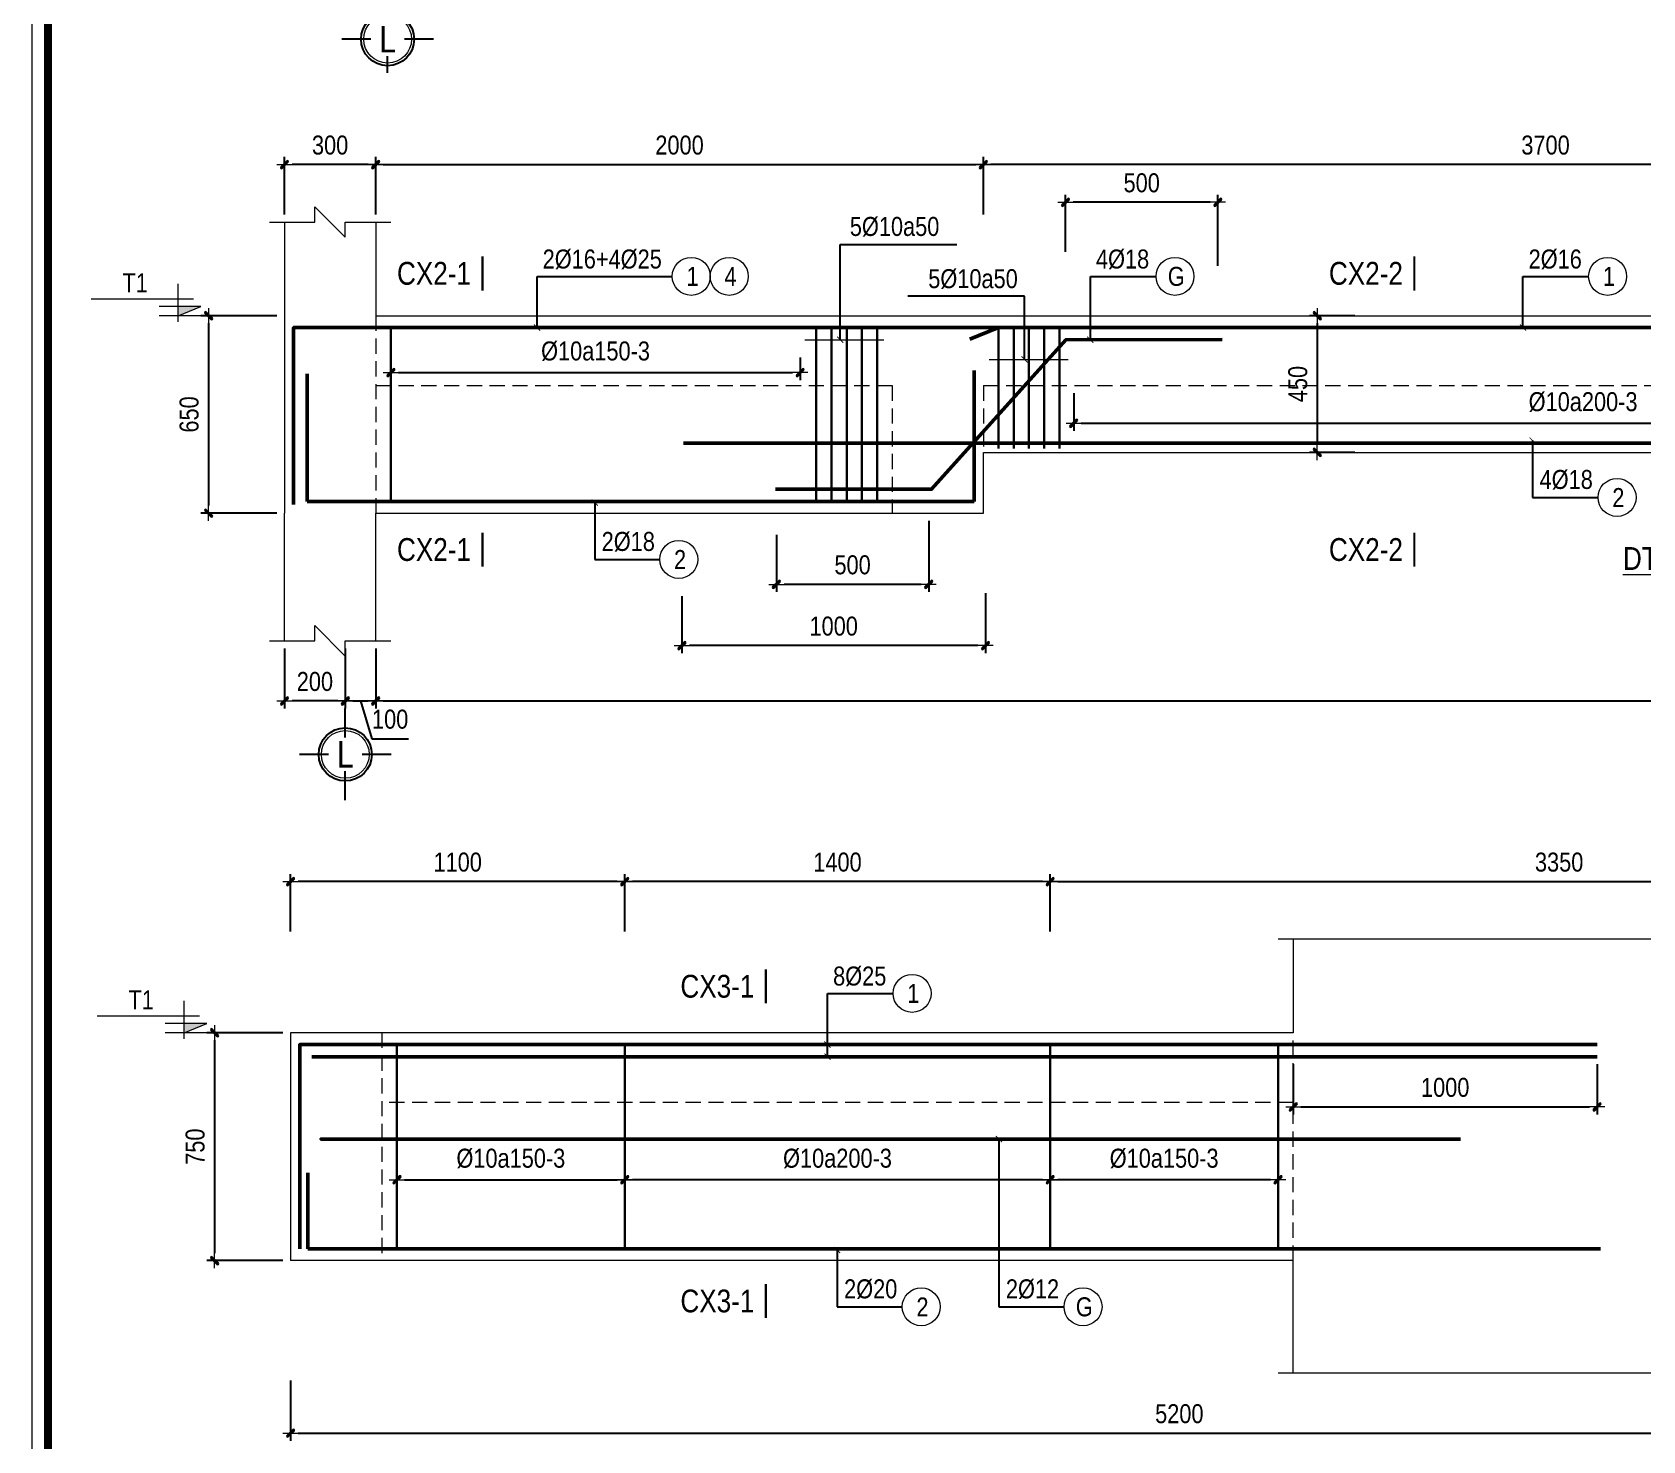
# Model space of a CAD drawing. Header units: millimetres. Extents: x 397144 to 8960116, y 345581 to 674207.
# Drawn here: x 4910437 to 4915737, y 607043 to 611679 of the extents above; entities that cross this region are included whole.
import ezdxf
from ezdxf.enums import TextEntityAlignment as Align
from ezdxf.xclip import XClip

# ---------------------------------------------------------------- set-up
doc = ezdxf.new("R2010")
doc.units = ezdxf.units.MM
doc.header["$XCLIPFRAME"] = 0
doc.header["$PDSIZE"] = -10
doc.linetypes.add('HIDDEN', pattern=[0.375, 0.25, -0.125])
doc.layers.get('0').update_dxf_attribs({"linetype": 'CONTINUOUS'})
doc.layers.get('Defpoints').update_dxf_attribs({"color": 12, "linetype": 'CONTINUOUS'})
for name, color, linetype, lineweight in [('2', 2, 'CONTINUOUS', 20), ('CDAI', 8, 'CONTINUOUS', 30), ('CTHEP', 2, 'CONTINUOUS', 50), ('DBAO', 3, 'CONTINUOUS', 20), ('DGIONG', 4, 'CONTINUOUS', 13), ('KTH', 150, 'CONTINUOUS', 5), ('Net khuat', 8, 'HIDDEN', 13), ('STICK', 1, 'CONTINUOUS', 9), ('TEXT', 7, 'CONTINUOUS', 15)]:
    doc.layers.add(name, color=color, linetype=linetype, lineweight=lineweight)
doc.layers.add('8', color=8, linetype='CONTINUOUS')
doc.layers.add('HATCH', color=7, linetype='CONTINUOUS', lineweight=5, true_color=0x2491ff)
doc.styles.add('HELVECONDENSE', font='VHELVCN_0.TTF')
doc.styles.add('Star-HelCon', font='VHELVCN_0.TTF')
doc.styles.add('TTP-HelCon', font='VHELVCN_0.TTF')
doc.styles.add('VNI-HELVE-CONDENSE', font='VHELVCN_0.TTF')
doc.dimstyles.new('kc-25', dxfattribs={"dimtxt": 62.5, "dimasz": 20, "dimexe": 20, "dimexo": 50, "dimgap": 25, "dimtad": 3, "dimdec": 0, "dimzin": 0, "dimdsep": 46, "dimtxsty": 'VNI-HELVE-CONDENSE', "dimblk": 'DIM', "dimcen": 2.5, "dimclrd": 256, "dimclre": 154, "dimclrt": 7, "dimaunit": 1, "dimadec": 0, "dimazin": 0, "dimtfac": 1, "dimtdec": 0, "dimtix": 1, "dimtmove": 0, "dimatfit": 3, "dimldrblk": 'DOT', "dimfxl": 1, "dimtolj": 1, "dimtzin": 0, "dimarcsym": 0})
doc.dimstyles.new('TTP-25', dxfattribs={"dimscale": 25, "dimtxt": 2.5, "dimasz": 1, "dimexe": 1, "dimexo": 1, "dimgap": 0.09, "dimtad": 0, "dimdec": 4, "dimrnd": 5, "dimzin": 9, "dimdsep": 46, "dimtxsty": 'TTP-HelCon', "dimblk": 'Stick1', "dimcen": 0.09, "dimdle": 1.5, "dimclrd": 256, "dimclre": 256, "dimclrt": 7, "dimadec": 0, "dimazin": 0, "dimtfac": 1, "dimtdec": 4, "dimtmove": 0, "dimatfit": 3, "dimldrblk": '_ArchTick1', "dimfxl": 1, "dimtvp": 1, "dimtolj": 1, "dimtzin": 0, "dimarcsym": 0})

# ---------------------------------------------------------------- blocks, each defined once
blk = doc.blocks.new('Stick1')
at = {"layer": 'STICK'}
h = blk.add_hatch(color=256, dxfattribs=at)
edge = h.paths.add_edge_path()
edge.add_line((0.3, 0.5), (-0.5, -0.3))
edge.add_arc((-0.4, -0.4), 0.141, 135, 315)
edge.add_line((-0.3, -0.5), (0.5, 0.3))
edge.add_arc((0.4, 0.4), 0.141, 315, 495)
blk.add_line((1, 0), (-1, 0), dxfattribs=at)
blk.add_lwpolyline([(0.3, 0.5), (-0.5, -0.3, 1), (-0.3, -0.5), (0.5, 0.3, 1), (0.3, 0.5, 1)], format="xyb", dxfattribs=at)
blk = doc.blocks.new('*D611')
at = {"layer": 'Defpoints', "color": 0, "transparency": 16777216}
for p in [(4917136.9, 608883), (4913786.9, 608694), (4917136.9, 608694)]:
    blk.add_point(p, dxfattribs=at)
at = {"layer": 'KTH', "lineweight": -2, "transparency": 16777216}
for p, q in [((4913786.9, 608719), (4913786.9, 608908)), ((4913811.9, 608883), (4917111.9, 608883)), ((4917136.9, 608719), (4917136.9, 608908))]:
    blk.add_line(p, q, dxfattribs=at)
at = {"layer": 'KTH', "lineweight": -2, "transparency": 16777216, "xscale": 25, "yscale": 25, "zscale": 25, "rotation": 180}
blk.add_blockref('Stick1', (4913786.9, 608883), dxfattribs=at)
at = {"layer": 'KTH', "lineweight": -2, "transparency": 16777216, "xscale": 25, "yscale": 25, "zscale": 25}
blk.add_blockref('Stick1', (4917136.9, 608883), dxfattribs=at)
at = {"layer": 'KTH', "color": 7, "transparency": 16777216, "insert": (4915461.9, 608946.8), "char_height": 62.5, "attachment_point": 5, "style": 'TTP-HelCon'}
blk.add_mtext('\\A1;3350', dxfattribs=at)
blk = doc.blocks.new('_ArchTick1')
at = {"color": 0, "const_width": 3.81}
blk.add_lwpolyline([(-12.7, -12.7), (12.7, 12.7)], dxfattribs=at)
blk = doc.blocks.new('DIM')
h = blk.add_hatch(color=1)
h.paths.add_polyline_path([(0.49, 0.29, 1), (0.29, 0.49), (-0.19, 0), (0.19, 0)])
h.paths.add_polyline_path([(0.19, 0), (-0.19, 0), (-0.49, -0.29, 1), (-0.29, -0.49)])
at = {"color": 9}
for p, q in [((-0.19, 0), (-1.5, 0)), ((0.19, 0), (1.5, 0))]:
    blk.add_line(p, q, dxfattribs=at)
at = {"color": 1}
for p, q in [((-0.49, -0.29), (0.29, 0.49)), ((-0.29, -0.49), (0.49, 0.29)), ((-0.19, 0), (0.19, 0))]:
    blk.add_line(p, q, dxfattribs=at)
blk.add_arc((-0.39, -0.39), 0.138, 135, 315, dxfattribs=at)
blk = doc.blocks.new('*D612')
at = {"layer": 'Defpoints', "color": 0, "transparency": 16777216}
for p in [(4911286.9, 607265.6), (4917136.9, 607265.6), (4917136.9, 607067.6)]:
    blk.add_point(p, dxfattribs=at)
at = {"layer": 'KTH', "lineweight": -2, "transparency": 16777216}
for p, q in [((4911286.9, 607240.6), (4911286.9, 607042.6)), ((4917136.9, 607240.6), (4917136.9, 607042.6)), ((4911311.9, 607067.6), (4917111.9, 607067.6))]:
    blk.add_line(p, q, dxfattribs=at)
at = {"layer": 'KTH', "lineweight": -2, "transparency": 16777216, "xscale": 25, "yscale": 25, "zscale": 25, "rotation": 180}
blk.add_blockref('Stick1', (4911286.9, 607067.6), dxfattribs=at)
at = {"layer": 'KTH', "lineweight": -2, "transparency": 16777216, "xscale": 25, "yscale": 25, "zscale": 25}
blk.add_blockref('Stick1', (4917136.9, 607067.6), dxfattribs=at)
at = {"layer": 'KTH', "color": 7, "transparency": 16777216, "insert": (4914211.9, 607131.4), "char_height": 62.5, "attachment_point": 5, "style": 'TTP-HelCon'}
blk.add_mtext('\\A1;5200', dxfattribs=at)
blk = doc.blocks.new('*D613')
at = {"layer": 'Defpoints', "color": 0, "transparency": 16777216}
for p in [(4912386.9, 608883), (4912386.9, 608694), (4913786.9, 608694)]:
    blk.add_point(p, dxfattribs=at)
at = {"layer": 'KTH', "lineweight": -2, "transparency": 16777216}
for p, q in [((4912386.9, 608719), (4912386.9, 608908)), ((4913761.9, 608883), (4912411.9, 608883)), ((4913786.9, 608719), (4913786.9, 608908))]:
    blk.add_line(p, q, dxfattribs=at)
at = {"layer": 'KTH', "lineweight": -2, "transparency": 16777216, "xscale": 25, "yscale": 25, "zscale": 25, "rotation": 180}
blk.add_blockref('Stick1', (4912386.9, 608883), dxfattribs=at)
at = {"layer": 'KTH', "lineweight": -2, "transparency": 16777216, "xscale": 25, "yscale": 25, "zscale": 25}
blk.add_blockref('Stick1', (4913786.9, 608883), dxfattribs=at)
at = {"layer": 'KTH', "color": 7, "transparency": 16777216, "insert": (4913086.9, 608946.8), "char_height": 62.5, "attachment_point": 5, "style": 'TTP-HelCon'}
blk.add_mtext('\\A1;1400', dxfattribs=at)
blk = doc.blocks.new('*D614')
at = {"layer": 'Defpoints', "color": 0, "transparency": 16777216}
for p in [(4911286.9, 608883), (4911286.9, 608694), (4912386.9, 608694)]:
    blk.add_point(p, dxfattribs=at)
at = {"layer": 'KTH', "lineweight": -2, "transparency": 16777216}
for p, q in [((4911286.9, 608719), (4911286.9, 608908)), ((4912361.9, 608883), (4911311.9, 608883)), ((4912386.9, 608719), (4912386.9, 608908))]:
    blk.add_line(p, q, dxfattribs=at)
at = {"layer": 'KTH', "lineweight": -2, "transparency": 16777216, "xscale": 25, "yscale": 25, "zscale": 25, "rotation": 180}
blk.add_blockref('Stick1', (4911286.9, 608883), dxfattribs=at)
at = {"layer": 'KTH', "lineweight": -2, "transparency": 16777216, "xscale": 25, "yscale": 25, "zscale": 25}
blk.add_blockref('Stick1', (4912386.9, 608883), dxfattribs=at)
at = {"layer": 'KTH', "color": 7, "transparency": 16777216, "insert": (4911836.9, 608946.8), "char_height": 62.5, "attachment_point": 5, "style": 'TTP-HelCon'}
blk.add_mtext('\\A1;1100', dxfattribs=at)
blk = doc.blocks.new('*D615')
at = {"layer": 'Defpoints', "color": 0, "transparency": 16777216}
for p in [(4912386.9, 608041.6), (4913786.9, 608041.6), (4912386.9, 607901.6)]:
    blk.add_point(p, dxfattribs=at)
at = {"layer": 'KTH', "lineweight": -2, "transparency": 16777216}
for p, q in [((4912386.9, 608016.6), (4912386.9, 607876.6)), ((4913786.9, 608016.6), (4913786.9, 607876.6)), ((4913761.9, 607901.6), (4912411.9, 607901.6))]:
    blk.add_line(p, q, dxfattribs=at)
at = {"layer": 'KTH', "lineweight": -2, "transparency": 16777216, "xscale": 25, "yscale": 25, "zscale": 25, "rotation": 180}
blk.add_blockref('Stick1', (4912386.9, 607901.6), dxfattribs=at)
at = {"layer": 'KTH', "lineweight": -2, "transparency": 16777216, "xscale": 25, "yscale": 25, "zscale": 25}
blk.add_blockref('Stick1', (4913786.9, 607901.6), dxfattribs=at)
at = {"layer": 'KTH', "color": 7, "transparency": 16777216, "insert": (4913086.9, 607971.5), "char_height": 62.5, "attachment_point": 5, "style": 'TTP-HelCon'}
blk.add_mtext('\\A1;Þ10a200-3', dxfattribs=at)
blk = doc.blocks.new('*D616')
at = {"layer": 'Defpoints', "color": 0, "transparency": 16777216}
for p in [(4914586.9, 608307.6), (4915586.9, 608307.6), (4915586.9, 608141.6)]:
    blk.add_point(p, dxfattribs=at)
at = {"layer": 'KTH', "lineweight": -2, "transparency": 16777216}
for p, q in [((4914586.9, 608282.6), (4914586.9, 608116.6)), ((4915586.9, 608282.6), (4915586.9, 608116.6)), ((4914611.9, 608141.6), (4915561.9, 608141.6))]:
    blk.add_line(p, q, dxfattribs=at)
at = {"layer": 'KTH', "lineweight": -2, "transparency": 16777216, "xscale": 25, "yscale": 25, "zscale": 25, "rotation": 180}
blk.add_blockref('Stick1', (4914586.9, 608141.6), dxfattribs=at)
at = {"layer": 'KTH', "lineweight": -2, "transparency": 16777216, "xscale": 25, "yscale": 25, "zscale": 25}
blk.add_blockref('Stick1', (4915586.9, 608141.6), dxfattribs=at)
at = {"layer": 'KTH', "color": 7, "transparency": 16777216, "insert": (4915086.9, 608205.4), "char_height": 62.5, "attachment_point": 5, "style": 'TTP-HelCon'}
blk.add_mtext('\\A1;1000', dxfattribs=at)
blk = doc.blocks.new('*D617')
at = {"layer": 'Defpoints', "color": 0, "transparency": 16777216}
for p in [(4911286.9, 608385.6), (4911036.9, 607635.6), (4911286.9, 607635.6)]:
    blk.add_point(p, dxfattribs=at)
at = {"layer": 'KTH', "lineweight": -2, "transparency": 16777216}
for p, q in [((4911261.9, 608385.6), (4911011.9, 608385.6)), ((4911036.9, 608360.6), (4911036.9, 607660.6)), ((4911261.9, 607635.6), (4911011.9, 607635.6))]:
    blk.add_line(p, q, dxfattribs=at)
at = {"layer": 'KTH', "lineweight": -2, "transparency": 16777216, "xscale": 25, "yscale": 25, "zscale": 25}
for p, rotation in [((4911036.9, 608385.6), 90), ((4911036.9, 607635.6), 270)]:
    blk.add_blockref('Stick1', p, dxfattribs=dict(at, rotation=rotation))
at = {"layer": 'KTH', "color": 7, "transparency": 16777216, "insert": (4910973.1, 608010.6), "char_height": 62.5, "attachment_point": 5, "rotation": 90, "style": 'TTP-HelCon'}
blk.add_mtext('\\A1;750', dxfattribs=at)
blk = doc.blocks.new('CODE')
at = {"layer": 'DBAO'}
for p, q in [((-112.5, 55), (223.6, 55)), ((-62.5, -20), (-62.5, 105)), ((-62.5, 0), (-137.5, 30)), ((-137.5, 30), (0, 30)), ((-137.5, 0), (0, 0))]:
    blk.add_line(p, q, dxfattribs=at)
at = {"layer": 'HATCH', "color": 1}
blk.add_solid([(-62.5, 0), (-137.5, 30), (-62.5, 30)], dxfattribs=at)
blk = doc.blocks.new('MC')
at = {"layer": 'CTHEP', "const_width": 10}
blk.add_lwpolyline([(0, 150), (0, 0)], dxfattribs=at)
at = {"layer": 'TEXT', "style": 'TTP-HelCon'}
blk.add_attdef('A', text='', height=100, dxfattribs=at).set_placement((-50, 25.5), align=Align.RIGHT)
blk = doc.blocks.new('*D618')
at = {"layer": 'Defpoints', "color": 0, "transparency": 16777216}
for p in [(4911636.9, 608041.6), (4912386.9, 608041.6), (4912386.9, 607901.6)]:
    blk.add_point(p, dxfattribs=at)
at = {"layer": 'KTH', "lineweight": -2, "transparency": 16777216}
for p, q in [((4911636.9, 608016.6), (4911636.9, 607876.6)), ((4912386.9, 608016.6), (4912386.9, 607876.6)), ((4911661.9, 607901.6), (4912361.9, 607901.6))]:
    blk.add_line(p, q, dxfattribs=at)
at = {"layer": 'KTH', "lineweight": -2, "transparency": 16777216, "xscale": 25, "yscale": 25, "zscale": 25, "rotation": 180}
blk.add_blockref('Stick1', (4911636.9, 607901.6), dxfattribs=at)
at = {"layer": 'KTH', "lineweight": -2, "transparency": 16777216, "xscale": 25, "yscale": 25, "zscale": 25}
blk.add_blockref('Stick1', (4912386.9, 607901.6), dxfattribs=at)
at = {"layer": 'KTH', "color": 7, "transparency": 16777216, "insert": (4912011.9, 607971.5), "char_height": 62.5, "attachment_point": 5, "style": 'TTP-HelCon'}
blk.add_mtext('\\A1;Þ10a150-3', dxfattribs=at)
blk = doc.blocks.new('*D619')
at = {"layer": 'Defpoints', "color": 0, "transparency": 16777216}
for p in [(4913786.9, 608041.6), (4914536.9, 608041.6), (4913786.9, 607901.6)]:
    blk.add_point(p, dxfattribs=at)
at = {"layer": 'KTH', "lineweight": -2, "transparency": 16777216}
for p, q in [((4913786.9, 608016.6), (4913786.9, 607876.6)), ((4914536.9, 608016.6), (4914536.9, 607876.6)), ((4914511.9, 607901.6), (4913811.9, 607901.6))]:
    blk.add_line(p, q, dxfattribs=at)
at = {"layer": 'KTH', "lineweight": -2, "transparency": 16777216, "xscale": 25, "yscale": 25, "zscale": 25, "rotation": 180}
blk.add_blockref('Stick1', (4913786.9, 607901.6), dxfattribs=at)
at = {"layer": 'KTH', "lineweight": -2, "transparency": 16777216, "xscale": 25, "yscale": 25, "zscale": 25}
blk.add_blockref('Stick1', (4914536.9, 607901.6), dxfattribs=at)
at = {"layer": 'KTH', "color": 7, "transparency": 16777216, "insert": (4914161.9, 607971.5), "char_height": 62.5, "attachment_point": 5, "style": 'TTP-HelCon'}
blk.add_mtext('\\A1;Þ10a150-3', dxfattribs=at)
blk = doc.blocks.new('*D656')
at = {"layer": 'Defpoints', "color": 0, "transparency": 16777216}
for p in [(4911267.1, 610745.5), (4911017.1, 610095.5), (4911267.1, 610095.5)]:
    blk.add_point(p, dxfattribs=at)
at = {"layer": 'KTH', "lineweight": -2, "transparency": 16777216}
for p, q in [((4911242.1, 610745.5), (4910992.1, 610745.5)), ((4911017.1, 610720.5), (4911017.1, 610120.5)), ((4911242.1, 610095.5), (4910992.1, 610095.5))]:
    blk.add_line(p, q, dxfattribs=at)
at = {"layer": 'KTH', "lineweight": -2, "transparency": 16777216, "xscale": 25, "yscale": 25, "zscale": 25}
for p, rotation in [((4911017.1, 610745.5), 90), ((4911017.1, 610095.5), 270)]:
    blk.add_blockref('Stick1', p, dxfattribs=dict(at, rotation=rotation))
at = {"layer": 'KTH', "color": 7, "transparency": 16777216, "insert": (4910953.3, 610420.5), "char_height": 62.5, "attachment_point": 5, "rotation": 90, "style": 'TTP-HelCon'}
blk.add_mtext('\\A1;650', dxfattribs=at)
blk = doc.blocks.new('*D657')
at = {"layer": 'Defpoints', "color": 0, "transparency": 16777216}
for p in [(4911267.1, 609675.5), (4911467.1, 609675.5), (4911267.1, 609477.5)]:
    blk.add_point(p, dxfattribs=at)
at = {"layer": 'KTH', "lineweight": -2, "transparency": 16777216}
for p, q in [((4911267.1, 609650.5), (4911267.1, 609452.5)), ((4911467.1, 609650.5), (4911467.1, 609452.5)), ((4911442.1, 609477.5), (4911292.1, 609477.5))]:
    blk.add_line(p, q, dxfattribs=at)
at = {"layer": 'KTH', "lineweight": -2, "transparency": 16777216, "xscale": 25, "yscale": 25, "zscale": 25, "rotation": 180}
blk.add_blockref('Stick1', (4911267.1, 609477.5), dxfattribs=at)
at = {"layer": 'KTH', "lineweight": -2, "transparency": 16777216, "xscale": 25, "yscale": 25, "zscale": 25}
blk.add_blockref('Stick1', (4911467.1, 609477.5), dxfattribs=at)
at = {"layer": 'KTH', "color": 7, "transparency": 16777216, "insert": (4911367.1, 609541.3), "char_height": 62.5, "attachment_point": 5, "style": 'TTP-HelCon'}
blk.add_mtext('\\A1;200', dxfattribs=at)
blk = doc.blocks.new('*D658')
at = {"layer": 'Defpoints', "color": 0, "transparency": 16777216}
for p in [(4911567.1, 609675.5), (4921167.1, 609675.5), (4921167.1, 609477.5)]:
    blk.add_point(p, dxfattribs=at)
at = {"layer": 'KTH', "lineweight": -2, "transparency": 16777216}
for p, q in [((4911567.1, 609650.5), (4911567.1, 609452.5)), ((4921167.1, 609650.5), (4921167.1, 609452.5)), ((4911592.1, 609477.5), (4921142.1, 609477.5))]:
    blk.add_line(p, q, dxfattribs=at)
at = {"layer": 'KTH', "lineweight": -2, "transparency": 16777216, "xscale": 25, "yscale": 25, "zscale": 25, "rotation": 180}
blk.add_blockref('Stick1', (4911567.1, 609477.5), dxfattribs=at)
at = {"layer": 'KTH', "lineweight": -2, "transparency": 16777216, "xscale": 25, "yscale": 25, "zscale": 25}
blk.add_blockref('Stick1', (4921167.1, 609477.5), dxfattribs=at)
at = {"layer": 'KTH', "color": 7, "transparency": 16777216, "insert": (4916367.1, 609541.3), "char_height": 62.5, "attachment_point": 5, "style": 'TTP-HelCon'}
blk.add_mtext('\\A1;9600', dxfattribs=at)
blk = doc.blocks.new('*D659')
at = {"layer": 'Defpoints', "color": 0, "transparency": 16777216}
for p in [(4911467.1, 609675.5), (4911567.1, 609675.5), (4911567.1, 609477.5)]:
    blk.add_point(p, dxfattribs=at)
at = {"layer": 'KTH', "lineweight": -2, "transparency": 16777216}
for p, q in [((4911467.1, 609650.5), (4911467.1, 609452.5)), ((4911567.1, 609650.5), (4911567.1, 609452.5)), ((4911492.1, 609477.5), (4911542.1, 609477.5)), ((4911517.1, 609477.5), (4911554.4, 609353.4)), ((4911554.4, 609353.4), (4911675.1, 609353.4))]:
    blk.add_line(p, q, dxfattribs=at)
at = {"layer": 'KTH', "lineweight": -2, "transparency": 16777216, "xscale": 25, "yscale": 25, "zscale": 25, "rotation": 180}
blk.add_blockref('Stick1', (4911467.1, 609477.5), dxfattribs=at)
at = {"layer": 'KTH', "lineweight": -2, "transparency": 16777216, "xscale": 25, "yscale": 25, "zscale": 25}
blk.add_blockref('Stick1', (4911567.1, 609477.5), dxfattribs=at)
at = {"layer": 'KTH', "color": 7, "transparency": 16777216, "insert": (4911614.7, 609417.2), "char_height": 62.5, "attachment_point": 5, "style": 'TTP-HelCon'}
blk.add_mtext('\\A1;100', dxfattribs=at)
blk = doc.blocks.new('dau truc')
blk.add_circle((0, 0), 180)
at = {"layer": '8'}
for p, q in [((0, 127), (0, 345)), ((-127, 0), (-345, 0)), ((345, 0), (127, 0)), ((0, -345), (0, -127))]:
    blk.add_line(p, q, dxfattribs=at)
blk.add_circle((0, 0), 200, dxfattribs=at)
at = {"layer": 'TEXT', "style": 'HELVECONDENSE'}
blk.add_attdef('A', text='', height=233, dxfattribs=at).set_placement((0, 0), align=Align.MIDDLE)
blk = doc.blocks.new('*D661')
at = {"layer": 'Defpoints', "color": 0, "transparency": 16777216}
for p in [(4911267.1, 611242.9), (4911267.1, 611053.9), (4911567.1, 611053.9)]:
    blk.add_point(p, dxfattribs=at)
at = {"layer": 'KTH', "lineweight": -2, "transparency": 16777216}
for p, q in [((4911267.1, 611078.9), (4911267.1, 611267.9)), ((4911567.1, 611078.9), (4911567.1, 611267.9)), ((4911542.1, 611242.9), (4911292.1, 611242.9))]:
    blk.add_line(p, q, dxfattribs=at)
at = {"layer": 'KTH', "lineweight": -2, "transparency": 16777216, "xscale": 25, "yscale": 25, "zscale": 25, "rotation": 180}
blk.add_blockref('Stick1', (4911267.1, 611242.9), dxfattribs=at)
at = {"layer": 'KTH', "lineweight": -2, "transparency": 16777216, "xscale": 25, "yscale": 25, "zscale": 25}
blk.add_blockref('Stick1', (4911567.1, 611242.9), dxfattribs=at)
at = {"layer": 'KTH', "color": 7, "transparency": 16777216, "insert": (4911417.1, 611306.7), "char_height": 62.5, "attachment_point": 5, "style": 'TTP-HelCon'}
blk.add_mtext('\\A1;300', dxfattribs=at)
blk = doc.blocks.new('*D662')
at = {"layer": 'Defpoints', "color": 0, "transparency": 16777216}
for p in [(4913567.1, 611242.9), (4911567.1, 611053.9), (4913567.1, 611053.9)]:
    blk.add_point(p, dxfattribs=at)
at = {"layer": 'KTH', "lineweight": -2, "transparency": 16777216}
for p, q in [((4911567.1, 611078.9), (4911567.1, 611267.9)), ((4913567.1, 611078.9), (4913567.1, 611267.9)), ((4911592.1, 611242.9), (4913542.1, 611242.9))]:
    blk.add_line(p, q, dxfattribs=at)
at = {"layer": 'KTH', "lineweight": -2, "transparency": 16777216, "xscale": 25, "yscale": 25, "zscale": 25, "rotation": 180}
blk.add_blockref('Stick1', (4911567.1, 611242.9), dxfattribs=at)
at = {"layer": 'KTH', "lineweight": -2, "transparency": 16777216, "xscale": 25, "yscale": 25, "zscale": 25}
blk.add_blockref('Stick1', (4913567.1, 611242.9), dxfattribs=at)
at = {"layer": 'KTH', "color": 7, "transparency": 16777216, "insert": (4912567.1, 611306.7), "char_height": 62.5, "attachment_point": 5, "style": 'TTP-HelCon'}
blk.add_mtext('\\A1;2000', dxfattribs=at)
blk = doc.blocks.new('*D663')
at = {"layer": 'Defpoints', "color": 0, "transparency": 16777216}
for p in [(4913567.1, 611242.9), (4913567.1, 611053.9), (4917267.1, 611053.9)]:
    blk.add_point(p, dxfattribs=at)
at = {"layer": 'KTH', "lineweight": -2, "transparency": 16777216}
for p, q in [((4913567.1, 611078.9), (4913567.1, 611267.9)), ((4917267.1, 611078.9), (4917267.1, 611267.9)), ((4917242.1, 611242.9), (4913592.1, 611242.9))]:
    blk.add_line(p, q, dxfattribs=at)
at = {"layer": 'KTH', "lineweight": -2, "transparency": 16777216, "xscale": 25, "yscale": 25, "zscale": 25, "rotation": 180}
blk.add_blockref('Stick1', (4913567.1, 611242.9), dxfattribs=at)
at = {"layer": 'KTH', "lineweight": -2, "transparency": 16777216, "xscale": 25, "yscale": 25, "zscale": 25}
blk.add_blockref('Stick1', (4917267.1, 611242.9), dxfattribs=at)
at = {"layer": 'KTH', "color": 7, "transparency": 16777216, "insert": (4915417.1, 611306.7), "char_height": 62.5, "attachment_point": 5, "style": 'TTP-HelCon'}
blk.add_mtext('\\A1;3700', dxfattribs=at)
blk = doc.blocks.new('*D665')
at = {"layer": 'Defpoints', "color": 0, "transparency": 16777216}
for p in [(4913864.3, 610515.5), (4917217.1, 610515.5), (4917217.1, 610391.5)]:
    blk.add_point(p, dxfattribs=at)
at = {"layer": 'KTH', "lineweight": -2, "transparency": 16777216}
for p, q in [((4913864.3, 610490.5), (4913864.3, 610366.5)), ((4917217.1, 610490.5), (4917217.1, 610366.5)), ((4913889.3, 610391.5), (4917192.1, 610391.5))]:
    blk.add_line(p, q, dxfattribs=at)
at = {"layer": 'KTH', "lineweight": -2, "transparency": 16777216, "xscale": 25, "yscale": 25, "zscale": 25, "rotation": 180}
blk.add_blockref('Stick1', (4913864.3, 610391.5), dxfattribs=at)
at = {"layer": 'KTH', "lineweight": -2, "transparency": 16777216, "xscale": 25, "yscale": 25, "zscale": 25}
blk.add_blockref('Stick1', (4917217.1, 610391.5), dxfattribs=at)
at = {"layer": 'KTH', "color": 7, "transparency": 16777216, "insert": (4915540.7, 610461.4), "char_height": 62.5, "attachment_point": 5, "style": 'TTP-HelCon'}
blk.add_mtext('\\A1;Þ10a200-3', dxfattribs=at)
blk = doc.blocks.new('*D666')
at = {"layer": 'Defpoints', "color": 0, "transparency": 16777216}
for p in [(4911617.1, 610615.9), (4912964.1, 610632.4), (4912964.1, 610558.4)]:
    blk.add_point(p, dxfattribs=at)
at = {"layer": 'KTH', "lineweight": -2, "transparency": 16777216}
for p, q in [((4911617.1, 610590.9), (4911617.1, 610533.4)), ((4911642.1, 610558.4), (4912939.1, 610558.4)), ((4912964.1, 610607.4), (4912964.1, 610533.4))]:
    blk.add_line(p, q, dxfattribs=at)
at = {"layer": 'KTH', "lineweight": -2, "transparency": 16777216, "xscale": 25, "yscale": 25, "zscale": 25, "rotation": 180}
blk.add_blockref('Stick1', (4911617.1, 610558.4), dxfattribs=at)
at = {"layer": 'KTH', "lineweight": -2, "transparency": 16777216, "xscale": 25, "yscale": 25, "zscale": 25}
blk.add_blockref('Stick1', (4912964.1, 610558.4), dxfattribs=at)
at = {"layer": 'KTH', "color": 7, "transparency": 16777216, "insert": (4912290.6, 610628.3), "char_height": 62.5, "attachment_point": 5, "style": 'TTP-HelCon'}
blk.add_mtext('\\A1;Þ10a150-3', dxfattribs=at)
blk = doc.blocks.new('CX-1')
at = {"layer": '2', "ltscale": 300}
ref = blk.add_blockref('dau truc', (10450, -748.84241), dxfattribs=dict(at, xscale=0.4367131292819977, yscale=0.4367131292819977, zscale=0.4367131292819977))
ref.add_attrib('A', 'L', dxfattribs={"layer": 'TEXT', "height": 87.5, "style": 'HELVECONDENSE'}).set_placement((10450, -748.84241), align=Align.MIDDLE)
blk = doc.blocks.new('CHG_XX_Khung ten')
blk.add_lwpolyline([(15, 579), (826, 579), (826, 15), (15, 15)], close=True)
at = {"color": 4, "linetype": 'Continuous', "const_width": 1}
blk.add_lwpolyline([(17, 577), (824, 577), (824, 17), (17, 17)], close=True, dxfattribs=at)
blk = doc.blocks.new('*D1054')
at = {"layer": 'Defpoints', "color": 0, "transparency": 16777216}
for p in [(4914814.5, 610745.5), (4914665.8, 610295.5), (4914814.5, 610295.5)]:
    blk.add_point(p, dxfattribs=at)
at = {"layer": 'KTH', "lineweight": -2, "transparency": 16777216}
for p, q in [((4914789.5, 610745.5), (4914640.8, 610745.5)), ((4914665.8, 610720.5), (4914665.8, 610320.5)), ((4914789.5, 610295.5), (4914640.8, 610295.5))]:
    blk.add_line(p, q, dxfattribs=at)
at = {"layer": 'KTH', "lineweight": -2, "transparency": 16777216, "xscale": 25, "yscale": 25, "zscale": 25}
for p, rotation in [((4914665.8, 610745.5), 90), ((4914665.8, 610295.5), 270)]:
    blk.add_blockref('Stick1', p, dxfattribs=dict(at, rotation=rotation))
at = {"layer": 'KTH', "color": 7, "transparency": 16777216, "insert": (4914602, 610520.5), "char_height": 62.5, "attachment_point": 5, "rotation": 90, "style": 'TTP-HelCon'}
blk.add_mtext('\\A1;450', dxfattribs=at)
blk = doc.blocks.new('*D1873')
at = {"layer": 'Defpoints', "color": 0, "transparency": 16777216}
for p in [(4912574.8, 609847.4), (4913574.1, 609857.6), (4912574.8, 609659.6)]:
    blk.add_point(p, dxfattribs=at)
at = {"layer": 'KTH', "lineweight": -2, "transparency": 16777216}
for p, q in [((4912574.8, 609822.4), (4912574.8, 609634.6)), ((4913574.1, 609832.6), (4913574.1, 609634.6)), ((4913549.1, 609659.6), (4912599.8, 609659.6))]:
    blk.add_line(p, q, dxfattribs=at)
at = {"layer": 'KTH', "lineweight": -2, "transparency": 16777216, "xscale": 25, "yscale": 25, "zscale": 25, "rotation": 180}
blk.add_blockref('Stick1', (4912574.8, 609659.6), dxfattribs=at)
at = {"layer": 'KTH', "lineweight": -2, "transparency": 16777216, "xscale": 25, "yscale": 25, "zscale": 25}
blk.add_blockref('Stick1', (4913574.1, 609659.6), dxfattribs=at)
at = {"layer": 'KTH', "color": 7, "transparency": 16777216, "insert": (4913074.4, 609723.5), "char_height": 62.5, "attachment_point": 5, "style": 'TTP-HelCon'}
blk.add_mtext('\\A1;1000', dxfattribs=at)
blk = doc.blocks.new('*D1875')
at = {"layer": 'Defpoints', "color": 0, "transparency": 16777216}
for p in [(4913387.2, 610095.5), (4912886, 610049.1), (4912886, 609861.3)]:
    blk.add_point(p, dxfattribs=at)
at = {"layer": 'KTH', "lineweight": -2, "transparency": 16777216}
for p, q in [((4913387.2, 610070.5), (4913387.2, 609836.3)), ((4912886, 610024.1), (4912886, 609836.3)), ((4913362.2, 609861.3), (4912911, 609861.3))]:
    blk.add_line(p, q, dxfattribs=at)
at = {"layer": 'KTH', "lineweight": -2, "transparency": 16777216, "xscale": 25, "yscale": 25, "zscale": 25, "rotation": 180}
blk.add_blockref('Stick1', (4912886, 609861.3), dxfattribs=at)
at = {"layer": 'KTH', "lineweight": -2, "transparency": 16777216, "xscale": 25, "yscale": 25, "zscale": 25}
blk.add_blockref('Stick1', (4913387.2, 609861.3), dxfattribs=at)
at = {"layer": 'KTH', "color": 7, "transparency": 16777216, "insert": (4913136.6, 609925.2), "char_height": 62.5, "attachment_point": 5, "style": 'TTP-HelCon'}
blk.add_mtext('\\A1;500', dxfattribs=at)
blk = doc.blocks.new('*D1876')
at = {"layer": 'Defpoints', "color": 0, "transparency": 16777216}
for p in [(4913837.3, 611118.7), (4913837.3, 610931), (4914338.6, 610884.6)]:
    blk.add_point(p, dxfattribs=at)
at = {"layer": 'KTH', "lineweight": -2, "transparency": 16777216}
for p, q in [((4913837.3, 610956), (4913837.3, 611143.7)), ((4914338.6, 610909.6), (4914338.6, 611143.7)), ((4914313.6, 611118.7), (4913862.3, 611118.7))]:
    blk.add_line(p, q, dxfattribs=at)
at = {"layer": 'KTH', "lineweight": -2, "transparency": 16777216, "xscale": 25, "yscale": 25, "zscale": 25, "rotation": 180}
blk.add_blockref('Stick1', (4913837.3, 611118.7), dxfattribs=at)
at = {"layer": 'KTH', "lineweight": -2, "transparency": 16777216, "xscale": 25, "yscale": 25, "zscale": 25}
blk.add_blockref('Stick1', (4914338.6, 611118.7), dxfattribs=at)
at = {"layer": 'KTH', "color": 7, "transparency": 16777216, "insert": (4914088, 611182.5), "char_height": 62.5, "attachment_point": 5, "style": 'TTP-HelCon'}
blk.add_mtext('\\A1;500', dxfattribs=at)

msp = doc.modelspace()

# ---------------------------------------------------------------- linework, layer by layer
at = {"layer": 'CDAI', "ltscale": 52.5}
for p, q in [((4911617.14863, 610710.47175), (4911617.14863, 610130.47175)), ((4913017.14863, 610710.47175), (4913017.14863, 610130.47175)), ((4913067.14863, 610710.47175), (4913067.14863, 610130.47175)), ((4913117.14863, 610710.47175), (4913117.14863, 610130.47175)), ((4913167.14863, 610710.47175), (4913167.14863, 610130.47175)), ((4913217.14863, 610710.47175), (4913217.14863, 610130.47175)), ((4913617.14863, 610710.47175), (4913617.14863, 610308.5426)), ((4913667.14863, 610710.47175), (4913667.14863, 610308.5426)), ((4913717.14863, 610710.47175), (4913717.14863, 610308.5426)), ((4913767.14863, 610710.47175), (4913767.14863, 610308.5426)), ((4913817.14863, 610710.47175), (4913817.14863, 610308.5426)), ((4911636.93041, 608346.57224), (4911636.93041, 607674.57224)), ((4912386.93041, 608346.57224), (4912386.93041, 607674.57224)), ((4913786.93042, 608346.57224), (4913786.93042, 607674.57224)), ((4914536.93042, 608346.57224), (4914536.93042, 607674.57224))]:
    msp.add_line(p, q, dxfattribs=at)
at = {"layer": 'CTHEP'}
for p, q in [((4913537.14863, 610134.47175), (4913537.14863, 610565.58704)), ((4911341.1511, 610134.47175), (4911341.1511, 610553.94354)), ((4915586.93042, 608306.57224), (4911356.93041, 608306.57224)), ((4911343.99661, 607674.57224), (4911343.99661, 607924.57224))]:
    msp.add_line(p, q, dxfattribs=at)
for points in [[(4922167.14862, 610706.47175), (4911297.14863, 610706.47175), (4911297.14863, 610124.10168)], [(4912579.7529, 610325.45857), (4918275.37822, 610325.45857)], [(4911341.1511, 610134.47175), (4913537.14863, 610134.47175)], [(4915586.93042, 608346.57224), (4911316.93041, 608346.57224), (4911316.93041, 607674.57224)], [(4915597.70534, 607674.57224), (4911343.99661, 607674.57224)]]:
    msp.add_lwpolyline(points, dxfattribs=at)
msp.add_lwpolyline([(4915136.93042, 608035.57224), (4911386.93041, 608035.57224), (4911386.93041, 608035.57224)], close=True, dxfattribs=at)
at = {"layer": 'DBAO'}
msp.add_line((4911267.14863, 610745.47175), (4911267.14863, 610095.47175), dxfattribs=at)
for points in [[(4911267.14863, 611053.86609), (4911267.14863, 610745.47175)], [(4911567.14863, 610745.47175), (4921167.14863, 610745.47175), (4921167.14863, 611053.86609)], [(4911567.14863, 611053.86609), (4911567.14863, 610745.47175)], [(4913567.14863, 610095.47175), (4913567.14863, 610295.47175), (4917267.14863, 610295.47175), (4917267.14863, 610095.47175), (4921167.14863, 610095.47175), (4921167.14863, 609675.47175)], [(4911267.14863, 609675.47175), (4911267.14863, 610095.47175)], [(4911567.14863, 610095.47175), (4913567.14863, 610095.47175)], [(4911567.14863, 609675.47175), (4911567.14863, 610095.47175)], [(4914586.93042, 608693.96658), (4914586.93042, 608385.57224), (4911586.93041, 608385.57224), (4911286.93041, 608385.57224)], [(4911286.93041, 608385.57224), (4911286.93041, 608385.57224), (4911286.93041, 608385.57224), (4911286.93041, 607635.57224), (4911286.93041, 607635.57224), (4911286.93041, 607635.57224)], [(4914586.93042, 607265.57224), (4914586.93042, 607635.57224), (4911586.93041, 607635.57224), (4911286.93041, 607635.57224)]]:
    msp.add_lwpolyline(points, dxfattribs=at)
at = {"layer": 'DGIONG'}
for points in [[(4911217.14863, 611053.86609), (4911367.14863, 611053.86609), (4911367.14863, 611103.86609), (4911467.14863, 611003.86609), (4911467.14863, 611053.86609), (4911617.14863, 611053.86609)], [(4911217.14863, 609675.47175), (4911367.14863, 609675.47175), (4911367.14863, 609725.47175), (4911467.14863, 609625.47175), (4911467.14863, 609675.47175), (4911617.14863, 609675.47175)], [(4917186.93041, 608693.96658), (4915911.93042, 608693.96658), (4915911.93042, 608743.96658), (4915811.93042, 608643.96658), (4915811.93042, 608693.96658), (4914536.93042, 608693.96658)], [(4917186.93041, 607265.57224), (4915911.93042, 607265.57224), (4915911.93042, 607315.57224), (4915811.93042, 607215.57224), (4915811.93042, 607265.57224), (4914536.93042, 607265.57224)]]:
    msp.add_lwpolyline(points, dxfattribs=at)
for centre in [(4912605.657, 610874.98086), (4912730.657, 610874.98086), (4915621.50807, 610874.98086), (4915652.55758, 610147.42749), (4912564.67638, 609943.42749), (4913332.59072, 608515.08135), (4913362.45182, 607483.52798), (4913894.95182, 607483.52798)]:
    msp.add_circle(centre, 62.5, dxfattribs=at)
at = {"layer": 'Net khuat', "ltscale": 200}
for p, q in [((4911567.14863, 610745.47175), (4911567.14863, 610095.47175)), ((4913267.14863, 610515.47175), (4913267.14863, 610095.47175)), ((4913567.14863, 610515.47175), (4913567.14863, 610295.47175)), ((4911586.93041, 608385.57224), (4911586.93041, 607635.57224)), ((4914586.93042, 607635.57224), (4914586.93042, 608385.57224)), ((4914586.93042, 608155.57224), (4911586.93041, 608155.57224))]:
    msp.add_line(p, q, dxfattribs=at)
for points in [[(4911567.14863, 610515.47175), (4913267.14863, 610515.47175)], [(4913567.14863, 610515.47175), (4923417.14863, 610515.47175), (4923417.14863, 610145.47175), (4923417.14863, 610145.47175), (4923717.14863, 610145.47175)]]:
    msp.add_lwpolyline(points, dxfattribs=at)

# ---------------------------------------------------------------- block references
at = {"xscale": 0.75, "yscale": 0.75, "zscale": 0.75}
for p in [(4912850.93041, 608481.98381), (4912850.93041, 607446.20424)]:
    msp.add_blockref('MC', p, dxfattribs=at).add_auto_attribs({'A': 'CX3-1'})
at = {"layer": '2', "ltscale": 300}
ref = msp.add_blockref('dau truc', (4911467.14863, 609301.62934), dxfattribs=dict(at, xscale=0.4367131292819977, yscale=0.4367131292819977, zscale=0.4367131292819977))
ref.add_attrib('A', 'L', dxfattribs={"layer": 'TEXT', "height": 87.5, "style": 'HELVECONDENSE'}).set_placement((4911467.14863, 609301.62934), align=Align.MIDDLE)
at = {"layer": 'KTH', "linetype": 'Continuous', "xscale": -1}
for p in [(4910854.64863, 610745.47175), (4910874.43041, 608385.57224)]:
    msp.add_blockref('CODE', p, dxfattribs=at)
at = {"layer": 'Net khuat', "ltscale": 200}
ref = msp.add_blockref('CX-1', (4901156.4896, 612404.40112), dxfattribs=at)
XClip(ref).set_block_clipping_path([(9971.7948911092, -859.8095691428), (23037.0497041591, 1895.5)])

# ---------------------------------------------------------------- texts
at = {"layer": 'TEXT', "style": 'TTP-HelCon'}
for s, p in [('2Þ16+4Þ25', (4912116.65498, 610900.8338)), ('2Þ16', (4915361.38418, 610900.8338)), ('4Þ18', (4915397.56129, 610175.32454)), ('2Þ18', (4912310.86851, 609971.32454)), ('8Þ25', (4913072.46684, 608540.93429)), ('2Þ20', (4913108.64395, 607511.42504)), ('2Þ12', (4913641.14395, 607511.42504))]:
    msp.add_text(s, height=62.5, dxfattribs=at).set_placement(p)
for p in [(4910896.91529, 610822.46674), (4910916.69708, 608462.56723)]:
    msp.add_text('T1    ', height=62.5, dxfattribs=at).set_placement(p, align=Align.RIGHT)
at = {"layer": 'TEXT', "style": 'Star-HelCon'}
for s, p in [('1', (4912609.82366, 610874.98086)), ('4', (4912734.82366, 610874.98086)), ('1', (4915625.67473, 610874.98086)), ('2', (4915656.72425, 610147.42749)), ('2', (4912568.84304, 609943.42749)), ('1', (4913336.75739, 608515.08135)), ('2', (4913366.61849, 607483.52798)), ('G', (4913899.11849, 607483.52798))]:
    msp.add_text(s, height=62.5, dxfattribs=at).set_placement(p, align=Align.MIDDLE)
at = {"layer": 'TEXT', "style": 'TTP-HelCon'}
msp.add_text('%%UDT1-CX-2(400x450/400/600)', height=75, dxfattribs=at).set_placement((4916225.86361, 609908.85089), align=Align.CENTER)

# ---------------------------------------------------------------- dimensions: what is measured, and where the dimension line sits
at = {"layer": 'KTH'}
for base, p1, p2, picture, middle in [((4911267.14863, 611242.86609), (4911567.14863, 611053.86609), (4911267.14863, 611053.86609), '*D661', (4911417.14863, 611306.69942)), ((4913567.14863, 611242.86609), (4917267.14863, 611053.86609), (4913567.14863, 611053.86609), '*D663', (4915417.14863, 611306.69942)), ((4911267.14863, 609477.49388), (4911467.14863, 609675.47175), (4911267.14863, 609675.47175), '*D657', (4911367.14863, 609541.32721)), ((4911286.93041, 608882.96658), (4912386.93041, 608693.96658), (4911286.93041, 608693.96658), '*D614', (4911836.93041, 608946.79991)), ((4912386.93041, 608882.96658), (4913786.93042, 608693.96658), (4912386.93041, 608693.96658), '*D613', (4913086.93042, 608946.79991))]:
    dim = msp.add_linear_dim(base=base, p1=p1, p2=p2, dimstyle='TTP-25', override={"dimtmove": 1}, dxfattribs=at)
    dim.commit()
    dim.dimension.update_dxf_attribs({"geometry": picture, "text_midpoint": middle})
for base, p1, p2, angle, picture, middle in [((4913567.14863, 611242.86609), (4911567.14863, 611053.86609), (4913567.14863, 611053.86609), 180, '*D662', (4912567.14863, 611306.69942)), ((4911017.14863, 610095.47175), (4911267.14863, 610745.47175), (4911267.14863, 610095.47175), 270, '*D656', (4910953.31529, 610420.47175)), ((4911567.14863, 609477.49388), (4911467.14863, 609675.47175), (4911567.14863, 609675.47175), 180, '*D659', (4911556.63613, 609417.20221)), ((4921167.14863, 609477.49388), (4911567.14863, 609675.47175), (4921167.14863, 609675.47175), 180, '*D658', (4916367.14863, 609541.32721)), ((4917136.93041, 608882.96658), (4913786.93042, 608693.96658), (4917136.93041, 608693.96658), 180, '*D611', (4915461.93042, 608946.79991)), ((4911036.93041, 607635.57224), (4911286.93041, 608385.57224), (4911286.93041, 607635.57224), 270, '*D617', (4910973.09708, 608010.57224))]:
    dim = msp.add_linear_dim(base=base, p1=p1, p2=p2, angle=angle, dimstyle='TTP-25', override={"dimtmove": 1}, dxfattribs=at)
    dim.commit()
    dim.dimension.update_dxf_attribs({"geometry": picture, "text_midpoint": middle})
for base, p1, p2, text, picture, middle in [((4912964.12221, 610558.39959), (4911617.14863, 610615.87294), (4912964.12221, 610632.3996), 'Þ10a150-3', '*D666', (4912290.63542, 610628.31626)), ((4917217.14863, 610391.47174), (4913864.25394, 610515.47175), (4917217.14863, 610515.47175), 'Þ10a200-3', '*D665', (4915540.70128, 610461.3884)), ((4912386.93041, 607901.57224), (4911636.93041, 608041.58542), (4912386.93041, 608041.58542), 'Þ10a150-3', '*D618', (4912011.93041, 607971.48891))]:
    dim = msp.add_linear_dim(base=base, p1=p1, p2=p2, text=text, dimstyle='TTP-25', override={"dimtmove": 1}, dxfattribs=at)
    dim.commit()
    dim.dimension.update_dxf_attribs({"geometry": picture, "text_midpoint": middle})
dim = msp.add_linear_dim(base=(4915586.93042, 608141.58892), p1=(4914586.93042, 608307.57224), p2=(4915586.93042, 608307.57224), angle=180, dimstyle='TTP-25', dxfattribs=at)
dim.commit()
dim.dimension.update_dxf_attribs({"geometry": '*D616', "text_midpoint": (4915086.93042, 608205.42225)})
for base, p1, p2, text, picture, middle in [((4912386.93041, 607901.57224), (4913786.93042, 608041.58542), (4912386.93041, 608041.58542), 'Þ10a200-3', '*D615', (4913086.93042, 607971.48891)), ((4913786.93042, 607901.57224), (4914536.93042, 608041.58542), (4913786.93042, 608041.58542), 'Þ10a150-3', '*D619', (4914161.93042, 607971.48891)), ((4917136.93041, 607067.59437), (4911286.93041, 607265.57224), (4917136.93041, 607265.57224), '5200', '*D612', (4914211.93041, 607131.42771))]:
    dim = msp.add_linear_dim(base=base, p1=p1, p2=p2, angle=180, text=text, dimstyle='TTP-25', override={"dimtmove": 1}, dxfattribs=at)
    dim.commit()
    dim.dimension.update_dxf_attribs({"geometry": picture, "text_midpoint": middle})

# ---------------------------------------------------------------- leaders
at = {"layer": 'DGIONG'}
for points in [[(4912098.14321, 610706.47175), (4912098.14294, 610874.98086), (4912543.157, 610874.98086)], [(4915342.87241, 610706.47175), (4915342.87215, 610874.98086), (4915559.00807, 610874.98086)], [(4915374.54953, 610334.47175), (4915374.54926, 610147.42749), (4915590.05758, 610147.42749)], [(4912287.85674, 610130.47175), (4912287.85648, 609943.42749), (4912502.17638, 609943.42749)], [(4913053.95507, 608346.57224), (4913053.9548, 608515.08135), (4913270.09072, 608515.08135)], [(4913053.95507, 608306.57224), (4913053.9548, 608515.08135), (4913270.09072, 608515.08135)], [(4913618.13218, 608035.57224), (4913618.13192, 607483.52798), (4913832.45182, 607483.52798)], [(4913085.63218, 607670.57224), (4913085.63192, 607483.52798), (4913299.95182, 607483.52798)]]:
    msp.add_leader(points, dimstyle='kc-25', override={"dimtad": 0, "dimldrblk": 'ArchTick', "dimfxl": 100, "dimarcsym": 1}, dxfattribs=at)

# ---------------------------------------------------------------- next in the draw order: block references
at = {"layer": 'KTH', "ltscale": 0.8, "xscale": 25.92478421702978, "yscale": 25.92478421702978, "zscale": 25.92478421702978}
msp.add_blockref('CHG_XX_Khung ten', (4910047.85616, 602096.26671), dxfattribs=at)

# ---------------------------------------------------------------- next in the draw order: linework, layer by layer
at = {"layer": 'CTHEP'}
msp.add_line((4913522.09593, 610668.11001), (4913617.14863, 610706.47175), dxfattribs=at)
at = {"layer": 'CTHEP', "flags": 128}
msp.add_lwpolyline([(4912882.68983, 610174.47175), (4913396.56258, 610174.47175), (4913838.56258, 610666.47175), (4914353.21519, 610666.73596)], dxfattribs=at)
at = {"layer": 'DGIONG'}
for p, q in [((4912979.22028, 610666.35141), (4913239.78331, 610666.35141)), ((4913585.6754, 610601.67304), (4913846.23843, 610601.67304))]:
    msp.add_line(p, q, dxfattribs=at)
msp.add_circle((4914197.66597, 610874.98086), 62.5, dxfattribs=at)

# ---------------------------------------------------------------- next in the draw order: block references
at = {"xscale": 0.75, "yscale": 0.75, "zscale": 0.75}
for p, values in [((4911918.23617, 610828.36609), {'A': 'CX2-1'}), ((4914985.24035, 610828.36609), {'A': 'CX2-2'}), ((4911918.23617, 609919.32583), {'A': 'CX2-1'}), ((4914985.24035, 609919.32583), {'A': 'CX2-2'})]:
    msp.add_blockref('MC', p, dxfattribs=at).add_auto_attribs(values)

# ---------------------------------------------------------------- next in the draw order: texts
at = {"layer": 'TEXT', "style": 'TTP-HelCon'}
for s, p in [('5Þ10a50', (4913127.54908, 611008.01197)), ('4Þ18', (4913937.54208, 610900.8338)), ('5Þ10a50', (4913385.62381, 610836.15543))]:
    msp.add_text(s, height=62.5, dxfattribs=at).set_placement(p)
at = {"layer": 'TEXT', "style": 'Star-HelCon'}
msp.add_text('G', height=62.5, dxfattribs=at).set_placement((4914201.83264, 610874.98086), align=Align.MIDDLE)

# ---------------------------------------------------------------- next in the draw order: dimensions: what is measured, and where the dimension line sits
at = {"layer": 'KTH'}
for base, p1, p2, picture, middle in [((4913837.3303, 611118.69241), (4914338.6037, 610884.56052), (4913837.3303, 610930.95517), '*D1876', (4914087.967, 611182.52575)), ((4912885.95436, 609861.33985), (4913387.22776, 610095.47175), (4912885.95436, 610049.0771), '*D1875', (4913136.59106, 609925.17319)), ((4912574.7529, 609659.64462), (4913574.10009, 609857.62249), (4912574.7529, 609847.38186), '*D1873', (4913074.42649, 609723.47795))]:
    dim = msp.add_linear_dim(base=base, p1=p1, p2=p2, dimstyle='TTP-25', override={"dimtmove": 1}, dxfattribs=at)
    dim.commit()
    dim.dimension.update_dxf_attribs({"geometry": picture, "text_midpoint": middle})
dim = msp.add_linear_dim(base=(4914665.79858, 610295.47175), p1=(4914814.47831, 610745.47175), p2=(4914814.47831, 610295.47175), angle=90, dimstyle='TTP-25', override={"dimtmove": 1}, dxfattribs=at)
dim.commit()
dim.dimension.update_dxf_attribs({"geometry": '*D1054', "text_midpoint": (4914601.96525, 610520.47175)})

# ---------------------------------------------------------------- next in the draw order: leaders
at = {"layer": 'DGIONG'}
for points in [[(4913096.09765, 610666.47175), (4913096.09739, 610979.93357), (4913480.20479, 610979.93389)], [(4913919.03032, 610666.47175), (4913919.03005, 610874.98086), (4914135.16597, 610874.98086)], [(4913702.55225, 610601.79337), (4913702.55251, 610810.30248), (4913318.44511, 610810.30248)]]:
    msp.add_leader(points, dimstyle='kc-25', override={"dimtad": 0, "dimldrblk": 'ArchTick', "dimfxl": 100, "dimarcsym": 1}, dxfattribs=at)

doc.saveas('drawing.dxf')
